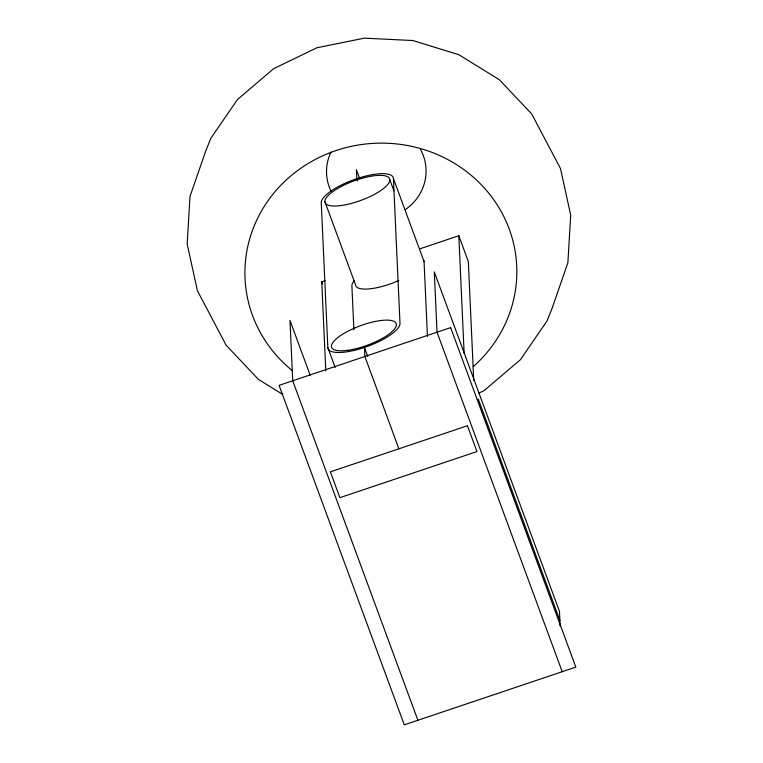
<?xml version="1.0" encoding="UTF-8"?>
<svg xmlns="http://www.w3.org/2000/svg" width="763" height="763" viewBox="0 0 763 763"><rect width="100%" height="100%" fill="white"/><g stroke="black" fill="none" stroke-linecap="round" stroke-linejoin="round"><path stroke-width="1.14" d="M478.964 393.079L484.238 390.522L520.404 359.688L546.976 321.051L552.174 308.109L567.882 262.768L570.705 215.156L560.471 168.528L531.735 113.983L499.431 79.781L458.878 54.726L412.821 40.525L364.399 38.15L316.931 47.754L273.64 68.689L237.474 99.524L210.903 138.16L205.705 151.093L189.997 196.444L187.173 244.055L197.407 290.674L226.144 345.229L258.447 379.421L282.777 394.461M325.801 370.904L321.748 281.824L325.124 280.698M419.488 248.948L458.811 235.719L468.329 261.528L473.718 380.298M478.258 399.059L559.889 620.443M335.186 367.528L327.842 347.594L321.261 202.815A38.226 11.493 -20.2 0 1 356.798 178.685A38.226 11.493 -20.2 0 1 393.422 178.532L424.056 261.614L427.452 336.378M389.817 179.753A34.402 10.339 -20.2 0 1 341.528 205.485A34.402 10.339 -20.2 0 1 340.679 186.792A34.402 10.339 -20.2 0 1 389.817 179.753L393.899 190.826M562.217 671.717L437.027 332.22L434.29 271.895L559.479 611.392L560.156 626.27M359.669 178.532L356.388 169.634L356.798 178.685L357.618 180.907M324.876 201.594L355.501 284.675A34.402 10.339 -20.2 0 0 398.868 280.46M367.737 356.34L364.466 347.442A38.226 11.493 -20.2 0 1 327.842 347.594M398.906 448.797L364.876 356.493L364.466 347.442A38.226 11.493 -20.2 0 0 399.993 323.321L393.422 178.532M321.748 281.824L322.549 283.979M310.15 375.167L289.978 320.441L292.715 380.775L417.895 720.272M458.811 235.719L464.142 353.298M353.889 329.797L351.896 285.887A38.226 11.493 -20.2 0 1 354.099 280.784M423.408 259.706A38.226 11.493 -20.2 0 1 424.056 261.614M420.461 149.348A49.776 47.258 -2.6 0 1 405.277 209.625M331.075 191.294A49.776 47.258 -2.6 0 1 330.961 152.028M292.153 370.503A135.995 129.119 -2.6 0 1 281.261 184.808A135.995 129.119 -2.6 0 1 477.133 180.621A135.995 129.119 -2.6 0 1 473.222 366.631M450.647 327.632L279.096 385.353L404.285 724.85L575.827 667.139L450.647 327.632M467.433 425.744L330.379 471.849L339.897 497.667L476.951 451.562L467.433 425.744M348.109 350.265A34.402 10.339 -20.2 0 0 396.388 324.533A34.402 10.339 -20.2 0 0 347.26 331.571A34.402 10.339 -20.2 0 0 348.109 350.265"/></g></svg>
